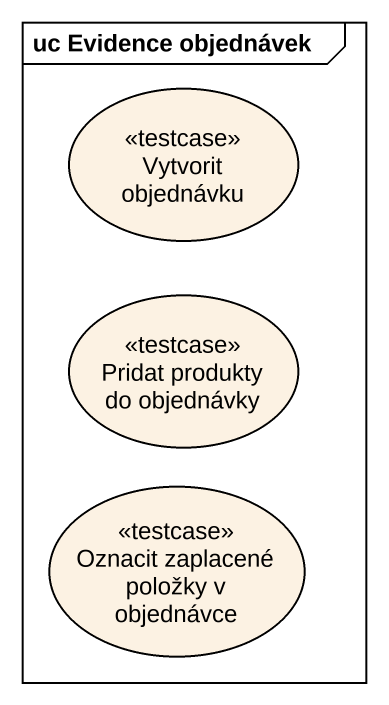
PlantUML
@startuml
mainframe uc Evidence objednávek
usecase "Vytvorit objednávku" as Vytvorit_objednávku <<testcase>>
usecase "Pridat produkty do objednávky" as Pridat_produkty_do <<testcase>>
usecase "Oznacit zaplacené položky v objednávce" as Oznacit_zaplacené_položky_v <<testcase>>
@enduml
